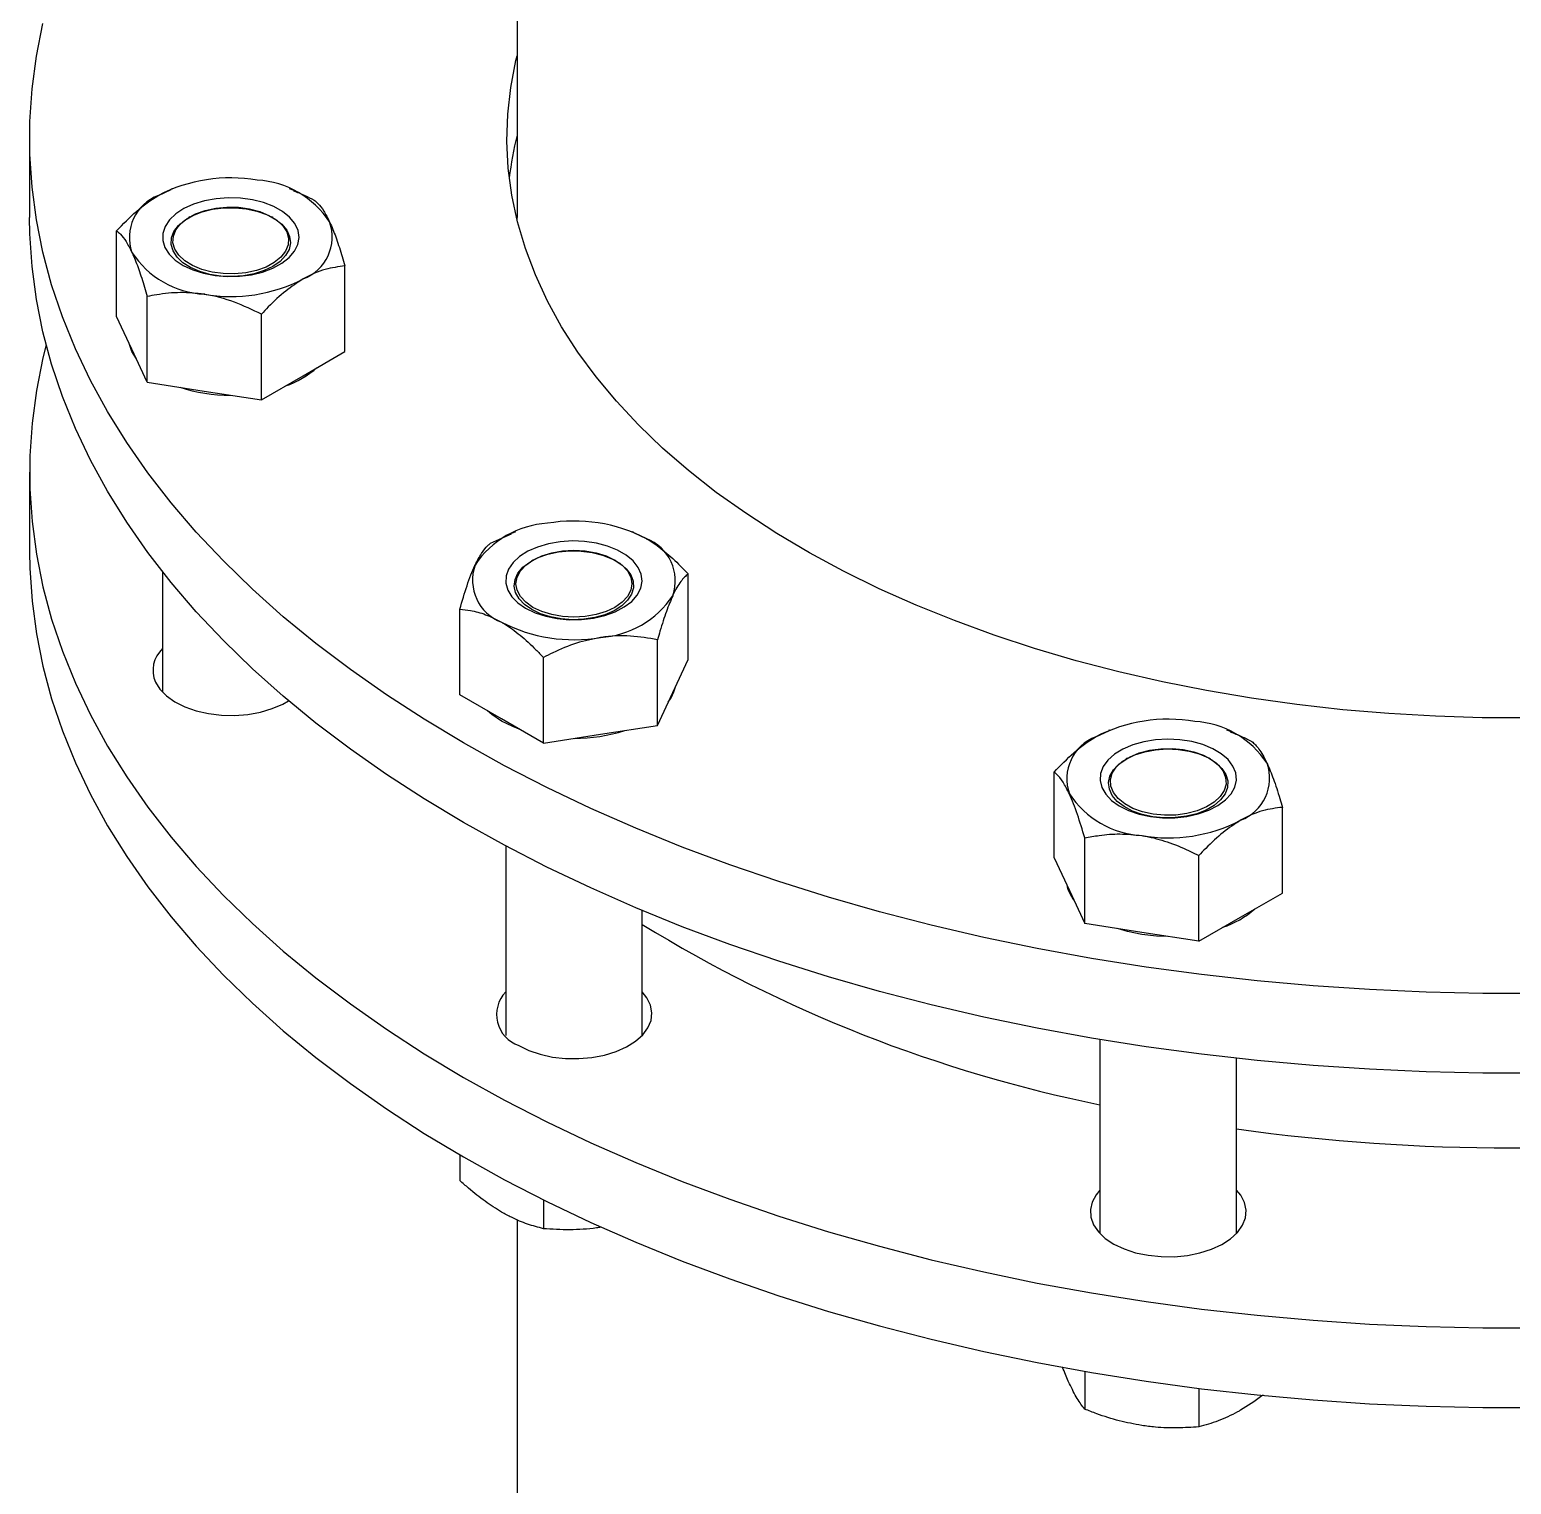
# Model space of a CAD drawing. Header units: inches. Extents: x 0.9 to 37.1, y -8.4 to 11.7.
# Drawn here: x 15.0819 to 15.1809, y 4.487 to 4.5841 of the extents above; entities that cross this region are included whole.
import ezdxf

# ---------------------------------------------------------------- set-up
doc = ezdxf.new("R2010")
doc.units = ezdxf.units.IN
doc.header["$MEASUREMENT"] = 0

msp = doc.modelspace()

# ---------------------------------------------------------------- linework, layer by layer
at = {"color": 7, "linetype": 'Continuous', "lineweight": 25}
for p, q in [((15.11448789287443, 4.654890767064582), (15.11448789287443, 4.571535559184579)), ((15.08193580954109, 4.576851580095293), (15.08193580954109, 4.571535559184579)), ((15.0905375640003, 4.573012065182526), (15.09139738691426, 4.573406816103191)), ((15.09145809106904, 4.573457318214881), (15.09138761908436, 4.573428919217982)), ((15.09953972445751, 4.573352988046395), (15.09928082960779, 4.573457318214881)), ((15.0926337648166, 4.57158029455019), (15.09254572504151, 4.571529453749103)), ((15.09819319563531, 4.571529453749103), (15.09810515586022, 4.57158029455019)), ((15.11448858527116, 4.571360498685398), (15.11448789287443, 4.571535559184579)), ((15.0877478673488, 4.564937326157738), (15.0877478673488, 4.570657364657667)), ((15.10299105332802, 4.562579452588334), (15.10299105332802, 4.568299491088262)), ((15.08979006703541, 4.560537474178318), (15.08979006703541, 4.566257512678248)), ((15.09741166002502, 4.559358537393616), (15.09741166002502, 4.565078575893544)), ((15.0887689671921, 4.562737400168028), (15.0877478673488, 4.564937326157738)), ((15.0887689671921, 4.562601310032715), (15.08859208745836, 4.563118481730093)), ((15.08979006703541, 4.560537474178318), (15.0887689671921, 4.562737400168028)), ((15.08906371721172, 4.562102370956262), (15.0887689671921, 4.562601310032715)), ((15.10020135667652, 4.560968994990975), (15.10299105332802, 4.562579452588334)), ((15.08979006703541, 4.560537474178318), (15.09360086353021, 4.559948005785967)), ((15.09741166002502, 4.559358537393616), (15.10020135667652, 4.560968994990975)), ((15.09360086353021, 4.559948005785967), (15.09741166002502, 4.559358537393616)), ((15.08193580954109, 4.554524292270292), (15.08193580954109, 4.549208271359579)), ((15.11270633665386, 4.549785556474768), (15.11412644922709, 4.550420208430494)), ((15.11437436068749, 4.550543531621967), (15.11411758477079, 4.550440055347019)), ((15.1222584518925, 4.550518807553432), (15.12219709922624, 4.550543531621967)), ((15.12226375209853, 4.550498477709007), (15.12311762629497, 4.550098278589612)), ((15.11555003443506, 4.548666507957276), (15.11546199465996, 4.54861566715619)), ((15.12110946525377, 4.54861566715619), (15.12102142547867, 4.548666507957276)), ((15.09081216867175, 4.547887965563448), (15.09081216867175, 4.539839395725951)), ((15.12590732294647, 4.542023539564824), (15.12590732294647, 4.547743578064753)), ((15.11066413696725, 4.53966566599542), (15.11066413696725, 4.545385704495349)), ((15.12386512325987, 4.537623687585404), (15.12386512325987, 4.543343726085333)), ((15.11624353027026, 4.536444750800702), (15.11624353027026, 4.542164789300632)), ((15.12488622310317, 4.539823613575114), (15.12590732294647, 4.542023539564824)), ((15.11345383361876, 4.538055208398061), (15.11066413696725, 4.53966566599542)), ((15.12386512325987, 4.537623687585404), (15.12488622310317, 4.539823613575114)), ((15.11624353027026, 4.536444750800702), (15.11345383361876, 4.538055208398061)), ((15.12005432676506, 4.537034219193053), (15.12386512325987, 4.537623687585404)), ((15.15314597691786, 4.536868997732039), (15.15400579983181, 4.537263748652704)), ((15.15406650398659, 4.537314250764394), (15.15399603200192, 4.537285851767495)), ((15.1621380879682, 4.537213970333912), (15.16188924252535, 4.537314250764394)), ((15.11624353027026, 4.536444750800702), (15.12005432676506, 4.537034219193053)), ((15.15524217773416, 4.535437227099704), (15.15515413795907, 4.535386386298616)), ((15.16080160855287, 4.535386386298616), (15.16071356877778, 4.535437227099704)), ((15.15035628026636, 4.528794258707252), (15.15035628026636, 4.53451429720718)), ((15.16559946624558, 4.526436385137848), (15.16559946624558, 4.532156423637776)), ((15.1137284382902, 4.529581713915966), (15.1137284382902, 4.516925609133038)), ((15.15239847995296, 4.524394406727832), (15.15239847995296, 4.530114445227761)), ((15.15035628026636, 4.528794258707252), (15.15137738010966, 4.526594332717542)), ((15.16002007294258, 4.52321546994313), (15.16002007294258, 4.528935508443058)), ((15.15137738010966, 4.526594332717542), (15.15239847995296, 4.524394406727832)), ((15.16280976959408, 4.524825927540489), (15.16559946624558, 4.526436385137848)), ((15.12284302162353, 4.516925609133038), (15.12284302162353, 4.52527028321585)), ((15.15620927644777, 4.523804938335481), (15.15239847995296, 4.524394406727832)), ((15.16002007294258, 4.52321546994313), (15.16280976959408, 4.524825927540489)), ((15.16002007294258, 4.52321546994313), (15.15620927644777, 4.523804938335481)), ((15.15342058158931, 4.516653878239716), (15.15342058158931, 4.503696328275465)), ((15.16253516492264, 4.503696328275465), (15.16253516492264, 4.515399858463956)), ((15.11066413696725, 4.508961346950004), (15.11066413696725, 4.507247222821633)), ((15.11624353027026, 4.505957707892747), (15.11624353027026, 4.504026307626915)), ((15.11448789287443, 4.504630965920835), (15.11448789287443, 4.471169084390291)), ((15.15239847995296, 4.494500554443488), (15.15239847995296, 4.491975963554045)), ((15.16002007294258, 4.493366240163935), (15.16002007294258, 4.490797026769341))]:
    msp.add_line(p, q, dxfattribs=at)
at = {"color": 7, "linetype": 'Continuous', "lineweight": 25, "flags": 128}
for points in [[(15.18278967799526, 4.519734631512634), (15.17899860775358, 4.519734631512634), (15.17521031947108, 4.519818458511014), (15.17143037298322, 4.519985989480094), (15.16766431588271, 4.520236978545073), (15.16391767537769, 4.520571057344891), (15.16019595017974, 4.520987735572837), (15.15650460243382, 4.521486401696154), (15.15284904970177, 4.52206632385354), (15.14923465701132, 4.522726650929258), (15.14566672898218, 4.523466413802268), (15.14215050204072, 4.524284526768541), (15.13869113673487, 4.525179789134482), (15.13529371016026, 4.526150886979115), (15.13196320850888, 4.527196395082439), (15.12870451975118, 4.528314779017139), (15.12552242646228, 4.529504397400567), (15.12242159880288, 4.5307635043037), (15.11940658766517, 4.532090251813528), (15.11648181799378, 4.533482692745124), (15.11365158229149, 4.534938783499405), (15.11092003431951, 4.536456387062398), (15.10829118300114, 4.538033276141599), (15.10576888653821, 4.539667136434832), (15.10335684674862, 4.541355570026812), (15.10105860363335, 4.54309609890841), (15.09887753018112, 4.544886168613475), (15.09681682741796, 4.546723151967869), (15.09487951970937, 4.548604352945201), (15.09306845032155, 4.550527010623623), (15.09138627724857, 4.55248830323786), (15.08983546931139, 4.55448535232054), (15.0884183025345, 4.556515226926749), (15.08713685680558, 4.558574947935581), (15.08599301282294, 4.560661492422426), (15.08498844933537, 4.562771798095518), (15.0841246406783, 4.564902767790273), (15.08340285461007, 4.567051274014807), (15.08282415045126, 4.569214163539963), (15.08238937753001, 4.571388262027099), (15.08209917393556, 4.573570378686884), (15.08195396558169, 4.575757310962207), (15.08195396558169, 4.577945849228382), (15.08209917393556, 4.580132781503705), (15.08238937753001, 4.58231489816349), (15.08282415045126, 4.584488996650627)], [(15.18206490847292, 4.538131094292082), (15.17894304299207, 4.538141579269796), (15.1758254031591, 4.53823590148947), (15.17271874108766, 4.538413856670178), (15.16962978511602, 4.538675059400627), (15.16656522523497, 4.539018943973866), (15.1635316985988, 4.539444765612482), (15.16053577515071, 4.53995160208163), (15.15758394339377, 4.540538355686378), (15.15468259633827, 4.541203755649073), (15.15183801765585, 4.541946360861567), (15.14905636807052, 4.54276456300633), (15.14634367201587, 4.543656590039712), (15.14370580458751, 4.54462051002979), (15.14114847881889, 4.545654235340512), (15.13867723330816, 4.54675552715304), (15.13629742022282, 4.547922000314539), (15.13401419370808, 4.549151128503891), (15.13183249872414, 4.550440249703135), (15.12975706033653, 4.551786571962812), (15.12779237348263, 4.553187179448701), (15.1259426932367, 4.554639038756871), (15.12421202559426, 4.556139005483359), (15.12260411879604, 4.55768383103424), (15.12112245521012, 4.559270169661369), (15.1197702437899, 4.560894585708522), (15.11855041312421, 4.56255356105226), (15.11746560509464, 4.564243502721405), (15.11651816915382, 4.565960750678612), (15.11571015723702, 4.567701585747198), (15.11504331931814, 4.569462237666048), (15.11451909961962, 4.571238893255163), (15.11413863348459, 4.573027704674157), (15.11390274491797, 4.574824797755825), (15.11381194480188, 4.576626280396721), (15.11386642978916, 4.578428250986596), (15.11406608187744, 4.580226806858406), (15.11441046866476, 4.582018052740636), (15.11448789287443, 4.582339870254448)], [(15.09096745461965, 4.569541751932795), (15.09124880699786, 4.569098941546633), (15.09166260056493, 4.568692248743297), (15.09219553565513, 4.568334744964111), (15.09283048329617, 4.568037920674699), (15.09354703574841, 4.567811316051945), (15.09432216242648, 4.567662214354879), (15.09513095012116, 4.567595407834725), (15.09594740373047, 4.567613043708008), (15.09674528176362, 4.567714555143252), (15.09749893976414, 4.567896679479403), (15.09818415454377, 4.568153563090445), (15.0987789027357, 4.568476949525754), (15.09926406864369, 4.568856444879216), (15.09962405863625, 4.569279851857924), (15.09984730233882, 4.569733561813196), (15.09992662451512, 4.570202992133761), (15.09985947568514, 4.570673054942865), (15.09964801406751, 4.571128642035054), (15.09929903621262, 4.571555110466329), (15.09882375855587, 4.571938753190408), (15.09823745691221, 4.572267239614477), (15.09755897549887, 4.572530011914587), (15.09681012126673, 4.572718624372801), (15.09601496300697, 4.572827014829524), (15.09519905776033, 4.572851699526292), (15.09438862939275, 4.572791885076638), (15.0936097257388, 4.572649493966193), (15.0928873814028, 4.572429102762404), (15.09224481312604, 4.5721377950199), (15.09170267358166, 4.571784933609215), (15.09127838758069, 4.571381859786421), (15.09098559202429, 4.570941528675836), (15.09083369760257, 4.570478092881658), (15.09082758632722, 4.570006447611627), (15.09096745461965, 4.569541751932795)], [(15.09151783110608, 4.569301108982161), (15.0913921200314, 4.569732675391566), (15.09141016039828, 4.570170177072597), (15.09157130018084, 4.5705978015746), (15.09186971536751, 4.571000093433911), (15.09229462045593, 4.571362512774571), (15.09283065826911, 4.571671960817336), (15.09345845500387, 4.571917253303681), (15.09415532045049, 4.572089524724045), (15.09489606807607, 4.572182548740448), (15.09565392533142, 4.572192963222566), (15.09640150128076, 4.572120391763879), (15.09711177658149, 4.571967457285989), (15.09775908003363, 4.571739687239393), (15.09832001640389, 4.571445313827024), (15.09877431199035, 4.571094976470987), (15.09910554736685, 4.570701337276125), (15.09930175082386, 4.570278623388557), (15.09935583105725, 4.569842112789551), (15.09926583346647, 4.569407582109468), (15.09903501079895, 4.568990736419251), (15.09867170558728, 4.568606641608222), (15.0981890486284, 4.568269179863601), (15.09760448440235, 4.567990547932086), (15.09693914058333, 4.567780816297653), (15.0962170644305, 4.567647565208017), (15.09546435365738, 4.567595610704744), (15.09470821319246, 4.567626830558946), (15.09397597192226, 4.56774009640375), (15.09329409495412, 4.567931314516412), (15.09268722709828, 4.568193573776128), (15.09217730214023, 4.568517395449943), (15.09178275009655, 4.568891075778855), (15.09151783110608, 4.569301108982161)], [(15.0991058827925, 4.570579488265457), (15.0992294073295, 4.570147574826625), (15.09920459626832, 4.569710048749135), (15.09903240308412, 4.569283723914779), (15.09871944506441, 4.568884983747855), (15.09827774901036, 4.568529151609362), (15.09772428905364, 4.56822990192883), (15.09708033435, 4.567998734703659), (15.09637063171757, 4.567844533560674), (15.09562245463049, 4.567773224363321), (15.09486455511465, 4.567787547484065), (15.09412605882341, 4.567886952493409), (15.09343534575508, 4.568067619312589), (15.09281895962552, 4.568322605017065), (15.09230058780803, 4.568642110649209), (15.09190015104083, 4.569013857786762), (15.09163303788432, 4.569423560395702), (15.09150951334732, 4.569855473834534), (15.0915343244085, 4.570292999912024), (15.0917065175927, 4.57071932474638), (15.09201947561242, 4.571118064913303), (15.09246117166646, 4.571473897051796), (15.09301463162318, 4.571773146732329), (15.09365858632682, 4.572004313957499), (15.09436828895926, 4.572158515100485), (15.09511646604633, 4.572229824297836), (15.09587436556217, 4.572215501177093), (15.09661286185342, 4.57211609616775), (15.09730357492175, 4.57193542934857), (15.0979199610513, 4.571680443644094), (15.0984383328688, 4.57136093801195), (15.098838769636, 4.570989190874397), (15.0991058827925, 4.570579488265457)], [(15.18278967799526, 4.514418610601919), (15.17899860775358, 4.514418610601919), (15.17521031947108, 4.514502437600299), (15.17143037298322, 4.514669968569379), (15.16766431588271, 4.514920957634359), (15.16391767537769, 4.515255036434176), (15.16019595017974, 4.515671714662123), (15.15650460243382, 4.516170380785439), (15.15284904970177, 4.516750302942826), (15.14923465701132, 4.517410630018543), (15.14566672898218, 4.518150392891553), (15.14215050204072, 4.518968505857827), (15.13869113673487, 4.519863768223767), (15.13529371016026, 4.5208348660684), (15.13196320850888, 4.521880374171724), (15.12870451975118, 4.522998758106423), (15.12552242646228, 4.524188376489852), (15.12242159880288, 4.525447483392985), (15.11940658766517, 4.526774230902813), (15.11648181799378, 4.528166671834408), (15.11365158229149, 4.529622762588691), (15.11092003431951, 4.531140366151684), (15.10829118300114, 4.532717255230884), (15.10576888653821, 4.534351115524117), (15.10335684674862, 4.536039549116097), (15.10105860363335, 4.537780077997695), (15.09887753018112, 4.539570147702761), (15.09681682741796, 4.541407131057154), (15.09487951970937, 4.543288332034487), (15.09306845032155, 4.545210989712908), (15.09138627724857, 4.547172282327145), (15.08983546931139, 4.549169331409827), (15.0884183025345, 4.551199206016034), (15.08713685680558, 4.553258927024866), (15.08599301282294, 4.555345471511711), (15.08498844933537, 4.557455777184803), (15.0841246406783, 4.559586746879559), (15.08340285461007, 4.561735253104094), (15.08282415045126, 4.563898142629248), (15.08238937753001, 4.566072241116385), (15.08209917393556, 4.568254357776169), (15.08195396558169, 4.570441290051493), (15.08193580954109, 4.571535559184579)], [(15.08303880426669, 4.563029925727433), (15.08282415045126, 4.562161708825625), (15.08238937753001, 4.559987610338488), (15.08209917393556, 4.557805493678703), (15.08195396558169, 4.55561856140338), (15.08195396558169, 4.553430023137206), (15.08209917393556, 4.551243090861882), (15.08238937753001, 4.549060974202097), (15.08282415045126, 4.546886875714961), (15.08340285461007, 4.544723986189807), (15.0841246406783, 4.542575479965271), (15.08498844933537, 4.540444510270517), (15.08599301282294, 4.538334204597424), (15.08713685680558, 4.53624766011058), (15.0884183025345, 4.534187939101747), (15.08983546931139, 4.532158064495539), (15.09138627724857, 4.530161015412857), (15.09306845032155, 4.528199722798622), (15.09487951970937, 4.526277065120199), (15.09681682741796, 4.524395864142867), (15.09887753018112, 4.522558880788474), (15.10105860363335, 4.520768811083408), (15.10335684674862, 4.519028282201811), (15.10576888653822, 4.517339848609831), (15.10829118300114, 4.515705988316597), (15.11092003431951, 4.514129099237397), (15.11365158229149, 4.512611495674404), (15.11648181799378, 4.511155404920122), (15.11940658766517, 4.509762963988527), (15.12242159880288, 4.508436216478699), (15.12552242646228, 4.507177109575566), (15.12870451975118, 4.505987491192138), (15.13196320850888, 4.504869107257438), (15.13529371016026, 4.503823599154114), (15.13869113673487, 4.502852501309481), (15.14215050204072, 4.50195723894354), (15.14566672898218, 4.501139125977267), (15.14923465701133, 4.500399363104257), (15.15284904970177, 4.499739036028539), (15.15650460243382, 4.499159113871153), (15.16019595017974, 4.498660447747836), (15.16391767537769, 4.49824376951989), (15.16766431588271, 4.497909690720072), (15.17143037298322, 4.497658701655093), (15.17521031947109, 4.497491170686013), (15.17899860775358, 4.497407343687633), (15.18278967799526, 4.497407343687633)], [(15.08193580954109, 4.549208271359579), (15.08195396558169, 4.548114002226492), (15.08209917393556, 4.545927069951167), (15.08238937753001, 4.543744953291384), (15.08282415045126, 4.541570854804247), (15.08340285461007, 4.539407965279092), (15.0841246406783, 4.537259459054558), (15.08498844933537, 4.535128489359802), (15.08599301282294, 4.53301818368671), (15.08713685680558, 4.530931639199865), (15.0884183025345, 4.528871918191033), (15.08983546931139, 4.526842043584825), (15.09138627724857, 4.524844994502144), (15.09306845032155, 4.522883701887907), (15.09487951970937, 4.520961044209486), (15.09681682741796, 4.519079843232153), (15.09887753018112, 4.51724285987776), (15.10105860363335, 4.515452790172694), (15.10335684674862, 4.513712261291096), (15.10576888653822, 4.512023827699116), (15.10829118300114, 4.510389967405883), (15.11092003431951, 4.508813078326683), (15.11365158229149, 4.507295474763689), (15.11648181799378, 4.505839384009407), (15.11940658766517, 4.504446943077812), (15.12242159880288, 4.503120195567984), (15.12552242646228, 4.501861088664851), (15.12870451975118, 4.500671470281422), (15.13196320850888, 4.499553086346723), (15.13529371016026, 4.498507578243399), (15.13869113673487, 4.497536480398766), (15.14215050204072, 4.496641218032826), (15.14566672898218, 4.495823105066552), (15.14923465701133, 4.495083342193542), (15.15284904970177, 4.494423015117825), (15.15650460243382, 4.493843092960438), (15.16019595017974, 4.493344426837122), (15.16391767537769, 4.492927748609175), (15.16766431588271, 4.492593669809358), (15.17143037298322, 4.492342680744378), (15.17521031947109, 4.492175149775298), (15.17899860775358, 4.492091322776918), (15.18278967799526, 4.492091322776918)], [(15.11506323811552, 4.545448579265247), (15.11569042302185, 4.545146304857125), (15.1164010232285, 4.544913537528703), (15.11717219946014, 4.544757758613436), (15.11797916547816, 4.544683974973838), (15.11879598473077, 4.544694558076793), (15.11959640397511, 4.544789167772665), (15.12035469707807, 4.544964763227985), (15.12104649187541, 4.545215700660336), (15.12164955351312, 4.545533914734173), (15.12214449909397, 4.545909177787334), (15.12251542065975, 4.546329428556523), (15.12275039648614, 4.546781159836234), (15.12284187425673, 4.547249852611452), (15.12278691380072, 4.547720442710742), (15.12258728159238, 4.548177804981107), (15.12224939397515, 4.548607239422859), (15.12178411093506, 4.548994943659701), (15.12120638705185, 4.549328456558457), (15.12053479084648, 4.549597058740144), (15.11979090797359, 4.549792117109638), (15.11899864744077, 4.549907362330448), (15.11818347315343, 4.549939090326354), (15.11737158548389, 4.54988628133346), (15.11658907916988, 4.54975063267625), (15.11586110460816, 4.54953650421418), (15.11521105950014, 4.549250778212202), (15.11465983683045, 4.548902638139121), (15.11422515334923, 4.548503273503334), (15.11392098014124, 4.548065520212834), (15.11375709358365, 4.547603448018561), (15.11373876112527, 4.547131908301036), (15.1138665719864, 4.546666056734761), (15.11413641822079, 4.546220866172382), (15.11453962674844, 4.545810645404877), (15.11506323811552, 4.545448579265247)], [(15.11546614166688, 4.545355393270687), (15.114983484708, 4.545692855015308), (15.11462017949633, 4.546076949826337), (15.11438935682881, 4.546493795516556), (15.11429935923803, 4.546928326196636), (15.11435343947141, 4.547364836795643), (15.11454964292843, 4.547787550683211), (15.11488087830493, 4.548181189878074), (15.11533517389139, 4.54853152723411), (15.11589611026165, 4.548825900646479), (15.11654341371379, 4.549053670693076), (15.11725368901452, 4.549206605170966), (15.11800126496386, 4.549279176629652), (15.11875912221921, 4.549268762147534), (15.11949986984479, 4.54917573813113), (15.12019673529141, 4.549003466710767), (15.12082453202617, 4.548758174224422), (15.12136056983935, 4.548448726181658), (15.12178547492777, 4.548086306840997), (15.12208389011444, 4.547684014981687), (15.122245029897, 4.547256390479682), (15.12226307026387, 4.546818888798652), (15.12213735918919, 4.546387322389248), (15.12187244019873, 4.545977289185941), (15.12147788815505, 4.545603608857029), (15.120967963197, 4.545279787183214), (15.12036109534116, 4.545017527923497), (15.11967921837302, 4.544826309810835), (15.11894697710282, 4.544713043966032), (15.1181908366379, 4.54468182411183), (15.11743812586477, 4.544733778615105), (15.11671604971194, 4.54486702970474), (15.11605070589293, 4.545076761339172), (15.11546614166688, 4.545355393270687)], [(15.1210209810318, 4.548666764572693), (15.12150204496237, 4.548328371161105), (15.12185950771101, 4.547942300902809), (15.12207963218476, 4.547523390261321), (15.12215395912353, 4.547087737737666), (15.12207963218476, 4.54665208521401), (15.12185950771101, 4.546233174572523), (15.12150204496237, 4.545847104314226), (15.1210209810318, 4.545508710902638), (15.12043480293636, 4.545230998606791), (15.11976603717154, 4.545024639754472), (15.11904038403062, 4.544897564600649), (15.11828572995686, 4.544854656572218), (15.11753107588311, 4.544897564600649), (15.11680542274219, 4.545024639754472), (15.11613665697736, 4.545230998606791), (15.11555047888193, 4.545508710902638), (15.11506941495136, 4.545847104314226), (15.11471195220272, 4.546233174572523), (15.11449182772897, 4.54665208521401), (15.1144175007902, 4.547087737737665), (15.11449182772897, 4.547523390261321), (15.11471195220272, 4.547942300902809), (15.11506941495136, 4.548328371161105), (15.11555047888193, 4.548666764572693), (15.11613665697737, 4.54894447686854), (15.11680542274219, 4.549150835720859), (15.11753107588311, 4.549277910874681), (15.11828572995686, 4.549320818903113), (15.11904038403062, 4.549277910874681), (15.11976603717154, 4.549150835720859), (15.12043480293636, 4.54894447686854), (15.1210209810318, 4.548666764572693)], [(15.09033859665982, 4.540516818421099), (15.09063877684014, 4.540037190409136), (15.09107505017156, 4.539593747617336), (15.09163486586467, 4.539199247087446), (15.09230211904124, 4.538865037881447), (15.09305761404222, 4.538600734589699), (15.09387961665199, 4.538413940736692), (15.09474447935205, 4.538310030041485), (15.0956273216172, 4.538291991825584), (15.09650274568284, 4.538360345015621), (15.09734556719249, 4.538513123214771), (15.09813153970584, 4.538745931272403), (15.09883805222469, 4.539052071724575), (15.0992259957919, 4.539274185254423)], [(15.11345383361876, 4.537919118262747), (15.11280179561033, 4.538354982891271), (15.11251095860009, 4.53859951856037)], [(15.11463244920918, 4.537374808100438), (15.11420885510873, 4.537542704732668), (15.11345383361876, 4.537919118262747)], [(15.15679835937855, 4.531538379540005), (15.15760332312384, 4.531457635293473), (15.15842032521856, 4.53146116325764), (15.15922310654316, 4.531548850040835), (15.15998586504531, 4.531717877317695), (15.16068408503918, 4.531962812412469), (15.16129532515966, 4.532275782909676), (15.16179993964635, 4.532646729680021), (15.16218170977444, 4.533063730189092), (15.1624283651379, 4.533513381697417), (15.1625319780304, 4.533981232035544), (15.16248921824831, 4.534452244108657), (15.16230146012623, 4.534911279201176), (15.16197473836468, 4.535343583547532), (15.1615195540699, 4.535735262530334), (15.16095053723966, 4.536073727264798), (15.16028597654307, 4.536348099215867), (15.15954723150771, 4.536549559843283), (15.15875804600687, 4.536671634036718), (15.15794378511189, 4.536710398231151), (15.15713061983791, 4.536664606513477), (15.15634468598591, 4.536535730667181), (15.15561124411655, 4.536327912868002), (15.15495386765501, 4.536047832550999), (15.15439368522165, 4.535704491728009), (15.15394870154078, 4.535308925655587), (15.15363321875406, 4.534873848152774), (15.15345737673782, 4.534413242968492), (15.15342682719915, 4.533941914332351), (15.15354255202536, 4.533475011134528), (15.15380083172531, 4.53302754002797), (15.15419336497695, 4.532613883102221), (15.15470753543857, 4.532247335631234), (15.15532681724849, 4.531939678752322), (15.15603130617978, 4.531700800810715), (15.15679835937855, 4.531538379540005)], [(15.15694583231362, 4.531530327858729), (15.1562355570129, 4.531683262336619), (15.15558825356076, 4.531911032383215), (15.15502731719049, 4.532205405795584), (15.15457302160404, 4.532555743151621), (15.15424178622753, 4.532949382346483), (15.15404558277052, 4.533372096234051), (15.15399150253713, 4.533808606833059), (15.15408150012791, 4.53424313751314), (15.15431232279544, 4.534659983203357), (15.15467562800711, 4.535044078014386), (15.15515828496599, 4.535381539759007), (15.15574284919203, 4.535660171690521), (15.15640819301105, 4.535869903324955), (15.15713026916388, 4.53600315441459), (15.15788297993701, 4.536055108917864), (15.15863912040192, 4.536023889063663), (15.15937136167212, 4.53591062321886), (15.16005323864026, 4.535719405106197), (15.16066010649611, 4.53545714584648), (15.16117003145416, 4.535133324172665), (15.16156458349784, 4.534759643843754), (15.1618295024883, 4.534349610640446), (15.16195521356298, 4.533918044231042), (15.1619371731961, 4.533480542550012), (15.16177603341354, 4.533052918048008), (15.16147761822687, 4.532650626188697), (15.16105271313846, 4.532288206848037), (15.16051667532527, 4.531978758805272), (15.15988887859052, 4.531733466318927), (15.1591920131439, 4.531561194898563), (15.15845126551832, 4.531468170882159), (15.15769340826296, 4.531457756400042), (15.15694583231362, 4.531530327858729)], [(15.15897904463512, 4.536015447649999), (15.15968874726756, 4.535861246507012), (15.1603327019712, 4.535630079281842), (15.16088616192792, 4.535330829601309), (15.16132785798196, 4.534974997462816), (15.16164081600168, 4.534576257295893), (15.16181300918588, 4.534149932461536), (15.16183782024706, 4.533712406384048), (15.16171429571006, 4.533280492945216), (15.16144718255356, 4.532870790336274), (15.16104674578636, 4.532499043198722), (15.16052837396886, 4.532179537566577), (15.1599119878393, 4.531924551862103), (15.15922127477097, 4.531743885042923), (15.15848277847973, 4.531644480033578), (15.15772487896389, 4.531630156912835), (15.15697670187682, 4.531701466110187), (15.15626699924438, 4.531855667253173), (15.15562304454074, 4.532086834478343), (15.15506958458402, 4.532386084158876), (15.15462788852998, 4.532741916297369), (15.15431493051026, 4.533140656464293), (15.15414273732606, 4.533566981298649), (15.15411792626488, 4.534004507376137), (15.15424145080188, 4.53443642081497), (15.15450856395838, 4.534846123423911), (15.15490900072558, 4.535217870561463), (15.15542737254308, 4.535537376193608), (15.15604375867264, 4.535792361898083), (15.15673447174097, 4.535973028717263), (15.15747296803221, 4.536072433726607), (15.15823086754805, 4.53608675684735), (15.15897904463512, 4.536015447649999)], [(15.15620927644777, 4.523668848200167), (15.15526708422325, 4.52385811127604), (15.15457848809104, 4.524057194836771)], [(15.15795793509038, 4.523534449213264), (15.15718916324271, 4.523560796835052), (15.15620927644777, 4.523668848200167)], [(15.11460288213818, 4.516255162028602), (15.11527826085386, 4.515926437150628), (15.11604015897995, 4.515668332044475), (15.11686665809454, 4.515488271924118), (15.11773398132291, 4.515391436791383), (15.11861717735491, 4.515380612416733), (15.11949083824874, 4.515456110197717), (15.12032983037115, 4.515615758200636), (15.12111001744632, 4.515854963643117), (15.12180895491258, 4.516166845020099), (15.12240653561159, 4.516542430072207), (15.12288556823465, 4.516970913901319), (15.12323227188536, 4.51743996980781), (15.12343667253093, 4.517936103907255), (15.12349288993694, 4.518445043324926), (15.12339930683098, 4.518952146800399), (15.12315861542861, 4.519442825889966), (15.12284302162353, 4.519836840506576)], [(15.15342058158931, 4.506607559649004), (15.15315897941896, 4.506292726166862), (15.15289433114055, 4.50580617566586), (15.15277592711323, 4.505300804109901), (15.15280717360526, 4.504791150118522), (15.15298717171199, 4.504291875509131), (15.15331074321558, 4.503817343503214), (15.15376857955302, 4.503381205522602), (15.15434750960644, 4.502996008462921), (15.15503087861228, 4.502672833742256), (15.15579902728843, 4.502420978508914), (15.15662985739606, 4.502247688179408)], [(15.15662985739606, 4.502247688179408), (15.15749946746565, 4.502157948001009), (15.1583828403988, 4.502154339635259), (15.15925456316457, 4.502236966888272), (15.16008955788613, 4.502403452724417), (15.16086380328562, 4.50264900764931), (15.16155502573255, 4.502966567494839), (15.16214334001564, 4.503346996642432), (15.1626118214041, 4.503779350838156), (15.16294699254134, 4.504251192038986), (15.163139211164, 4.504748946232652), (15.16318294749227, 4.505258293937263), (15.16307694331161, 4.505764582146721), (15.16282424816931, 4.506253245871042), (15.16253516492264, 4.506607559649004)]]:
    msp.add_lwpolyline(points, dxfattribs=at)
at = {"color": 7, "linetype": 'Continuous', "lineweight": 25}
for centre, radius, start, end in [((15.1369530908659, 4.571442506284653), 0.02314814271468214, 166.0476966063768, 173.174495378821), ((15.0953578613707, 4.563695732214257), 0.01048948648479548, 80.2289030207566, 117.3571748449995), ((15.09676445979069, 4.567806199042831), 0.006238052778568905, 33.43887886065271, 86.56649767202174), ((15.09160153889506, 4.570202578622041), 0.003004206602455274, 110.742075198945, 199.4610019121384), ((15.09913738178176, 4.57024276297889), 0.003004206602455415, 290.7420751989338, 19.46100191210567), ((15.09397446088612, 4.572639142558094), 0.006238052778562159, 213.4388788606464, 266.566497672068), ((15.09538105930613, 4.57674960938667), 0.01048948648479247, 260.2289030207373, 297.3571748449897), ((15.09686310345915, 4.566479421219481), 0.006556704031475932, 289.2310599887603, 310.7635634785426), ((15.09529921108553, 4.570537366265286), 0.0108599661405319, 252.1484863825903, 270.2654357516543), ((15.11689073050458, 4.544892412449915), 0.006238052778570377, 93.43350232796502, 146.5611211393156), ((15.11829732892458, 4.540781945621361), 0.01048948648477848, 62.64282515496888, 99.77109697927179), ((15.12205365140022, 4.547288792029127), 0.003004206602452339, 340.5389980878537, 69.2579248011263), ((15.11451780851352, 4.547328976385977), 0.003004206602453955, 160.5389980878699, 249.2579248010935), ((15.11968072940915, 4.549725355965183), 0.006238052778566074, 273.433502327956, 326.5611211393505), ((15.11827413098915, 4.55383582279374), 0.01048948648477669, 242.6428251549673, 279.7710969792743), ((15.09214100400125, 4.541301807832703), 0.001965929958249632, 132.526581513506, 203.5342212852566), ((15.12239316261741, 4.540826443669919), 0.002741377758294417, 323.3119114223478, 346.8911656887985), ((15.11834172393991, 4.547715737170629), 0.01095206645048668, 269.8113735058348, 287.774704359898), ((15.15796627428826, 4.527552664763779), 0.01048948648478698, 80.22890302074359, 117.3571748450153), ((15.15937287270826, 4.531663131592342), 0.00623805277857043, 33.43887886067316, 86.56649767202684), ((15.15420995181262, 4.534059511171553), 0.003004206602453955, 110.7420751989073, 199.4610019121337), ((15.16174579469932, 4.534099695528405), 0.003004206602456088, 290.74207519892, 19.46100191208687), ((15.15658287380369, 4.536496075107611), 0.006238052778567422, 213.4388788606625, 266.5664976720338), ((15.15798947222369, 4.540606541936178), 0.01048948648478715, 260.2289030207372, 297.3571748450074), ((15.15384542723333, 4.527585552812637), 0.002714388901860038, 192.9899026269962, 216.8070202619593), ((15.15951043940082, 4.53026892980812), 0.006480238375467697, 289.1024759614689, 310.8921475058862), ((15.17205866072553, 4.604506032006817), 0.09406657472630756, 238.4528478555541, 258.5719566840555), ((15.11530824375401, 4.518324955716839), 0.002186682629223094, 136.2585161413898, 251.1814868776639), ((15.18089414287442, 4.643238525100285), 0.1338172223906941, 262.1144674745203, 277.8855325254812)]:
    msp.add_arc(centre, radius, start, end, dxfattribs=at)
for points, knots in [([(15.0877478673488, 4.570657364657667), (15.08818149179283, 4.571103116346785), (15.08906453556698, 4.572010856349229), (15.09002925366114, 4.57271721960668), (15.09052415756017, 4.573004288772612), (15.0905375640003, 4.573012065182526)], [0, 0, 0, 0, 0.4841952181635644, 0.9860273763411921, 1, 1, 1, 1]), ([(15.09952973018103, 4.573328060373822), (15.09979448210154, 4.573228469651739), (15.10027940093867, 4.573046059578759), (15.10073981334156, 4.572807607211129), (15.10094885364142, 4.572699343067683)], [0, 0, 0, 0, 0.5459716146949171, 1, 1, 1, 1]), ([(15.10094885364142, 4.572699343067683), (15.10103530619913, 4.572623656738279), (15.10123984478182, 4.572444590034452), (15.10158069770771, 4.572011845550833), (15.10183910941977, 4.571501877160681), (15.10196995348472, 4.571243660005472)], [0, 0, 0, 0, 0.2654708005954936, 0.6280788300799406, 0.9999999999999999, 0.9999999999999999, 0.9999999999999999, 0.9999999999999999]), ([(15.10196995348472, 4.571243660005472), (15.10199324364734, 4.571192695775799), (15.10214611778187, 4.570858172027227), (15.10243149915322, 4.570121345476488), (15.1027470792992, 4.569143842567456), (15.10293064710945, 4.568508546454734), (15.10299105332802, 4.568299491088262)], [0, 0, 0, 0, 0.06625438873007881, 0.4348867160202381, 0.8140395284738097, 1, 1, 1, 1]), ([(15.0877478673488, 4.570657364657667), (15.08783431990651, 4.570581678328263), (15.0880388584892, 4.570402611624436), (15.08837971141509, 4.569969867140817), (15.08863812312716, 4.569459898750665), (15.0887689671921, 4.569201681595457)], [0, 0, 0, 0, 0.2654708005954928, 0.6280788300799415, 1, 1, 1, 1]), ([(15.0887689671921, 4.569201681595457), (15.08879225735472, 4.569150717365783), (15.08894513148925, 4.568816193617212), (15.0892305128606, 4.568079367066472), (15.08954609300659, 4.56710186415744), (15.08972966081683, 4.566466568044719), (15.08979006703541, 4.566257512678248)], [0, 0, 0, 0, 0.06625438873008031, 0.434886716020239, 0.8140395284738238, 1, 1, 1, 1]), ([(15.10299105332802, 4.568299491088262), (15.10255742888399, 4.568244590650977), (15.10167438510985, 4.568132790013327), (15.10070966701569, 4.567725313468022), (15.10021476311665, 4.567440978754793), (15.10020135667652, 4.567433276418403)], [0, 0, 0, 0, 0.4841952181635671, 0.9860273763411894, 1, 1, 1, 1]), ([(15.10020135667652, 4.567433276418403), (15.09981110385256, 4.567179702133272), (15.0990164958214, 4.566663390268019), (15.09809200112334, 4.565796063992763), (15.09756528587032, 4.56524058979511), (15.09741166002502, 4.565078575893544)], [0, 0, 0, 0, 0.4060446745436588, 0.826762395014672, 1, 1, 1, 1]), ([(15.09360086353021, 4.566412287213397), (15.09306776825878, 4.566466462277833), (15.09198231350217, 4.566576770105597), (15.09071943025895, 4.566438490808446), (15.08999992384276, 4.566298378823627), (15.08979006703541, 4.566257512678248)], [0, 0, 0, 0, 0.4060446745436612, 0.8267623950146952, 1, 1, 1, 1]), ([(15.09741166002502, 4.565078575893546), (15.09681931801876, 4.565365627217821), (15.09561305779063, 4.56595018578745), (15.09429522836652, 4.566303475975308), (15.09361917706801, 4.56640941736945), (15.09360086353021, 4.566412287213397)], [0, 0, 0, 0, 0.4841952181635631, 0.9860273763411909, 1, 1, 1, 1]), ([(15.11168523681055, 4.54832987341256), (15.11182807925803, 4.548609336636876), (15.11211892598348, 4.549178361916952), (15.11245731452863, 4.54957378204888), (15.1126501056918, 4.5497377363074), (15.11270633665386, 4.549785556474768)], [0, 0, 0, 0, 0.4060446745436569, 0.8267623950146845, 1, 1, 1, 1]), ([(15.12311762629497, 4.550098278589612), (15.12318125620256, 4.55006075948463), (15.12359891610526, 4.549814488095418), (15.12437859251132, 4.549242408703617), (15.12524077350401, 4.548447086335041), (15.12574229008824, 4.547917761663509), (15.12590732294647, 4.547743578064753)], [0, 0, 0, 0, 0.06625438873007906, 0.4348867160202395, 0.8140395284738264, 1, 1, 1, 1]), ([(15.11066413696725, 4.545385704495349), (15.11082285452947, 4.545923081882826), (15.11114607098346, 4.547017410772502), (15.11149918231342, 4.547927620861744), (15.11168032971289, 4.548319264195461), (15.11168523681055, 4.54832987341256)], [0, 0, 0, 0, 0.4841952181635635, 0.9860273763411913, 0.9999999999999999, 0.9999999999999999, 0.9999999999999999, 0.9999999999999999]), ([(15.12590732294647, 4.547743578064753), (15.12574860538426, 4.547597051929107), (15.12542538893027, 4.547298662404226), (15.12507227760031, 4.546687339027134), (15.12489113020084, 4.546298430146115), (15.12488622310317, 4.546287895002544)], [0, 0, 0, 0, 0.4841952181635563, 0.98602737634119, 1, 1, 1, 1]), ([(15.12488622310317, 4.546287895002544), (15.1247433806557, 4.545951859527723), (15.12445253393025, 4.545267645421766), (15.1241141453851, 4.544204971597482), (15.12392135422193, 4.543538201430333), (15.12386512325987, 4.543343726085333)], [0, 0, 0, 0, 0.4060446745436626, 0.8267623950146907, 1, 1, 1, 1]), ([(15.11066413696725, 4.545385704495349), (15.11090032974735, 4.545359926165188), (15.11145913954739, 4.545298937071798), (15.11239036705881, 4.545062962793921), (15.11309636098545, 4.544702172309804), (15.11345383361876, 4.544519489825491)], [0, 0, 0, 0, 0.2654708005954932, 0.6280788300799407, 1, 1, 1, 1]), ([(15.11345383361876, 4.544519489825491), (15.11351746352634, 4.544481970720508), (15.11393512342904, 4.544235699331296), (15.11471479983511, 4.543663619939495), (15.1155769808278, 4.542868297570919), (15.11607849741203, 4.542338972899388), (15.11624353027026, 4.542164789300632)], [0, 0, 0, 0, 0.0662543887300788, 0.4348867160202368, 0.8140395284738082, 1, 1, 1, 1]), ([(15.12005432676506, 4.543498500620482), (15.11952123149363, 4.543387753305542), (15.11843577673702, 4.543162256651896), (15.11717289349381, 4.54263328225669), (15.11645338707762, 4.542270578332881), (15.11624353027026, 4.542164789300632)], [0, 0, 0, 0, 0.4060446745436631, 0.8267623950146794, 1, 1, 1, 1]), ([(15.12386512325987, 4.543343726085333), (15.12327278125362, 4.543447526012887), (15.12206652102548, 4.543658906808052), (15.12074869160137, 4.543604503332348), (15.12007264030286, 4.543501296390903), (15.12005432676506, 4.543498500620482)], [0, 0, 0, 0, 0.4841952181635562, 0.9860273763411894, 1, 1, 1, 1]), ([(15.15035628026636, 4.53451429720718), (15.15078990471039, 4.534960048896297), (15.15167294848453, 4.535867788898742), (15.1526376665787, 4.5365741521562), (15.15313257047773, 4.536861221322125), (15.15314597691786, 4.536868997732039)], [0, 0, 0, 0, 0.4841952181635644, 0.9860273763411893, 1, 1, 1, 1]), ([(15.16211913148723, 4.537198237237602), (15.16237419224352, 4.537100872523754), (15.16286521214911, 4.536913434780296), (15.16333264307261, 4.536672200514517), (15.16355726655898, 4.536556275617197)], [0, 0, 0, 0, 0.5194509496971034, 0.9999999999999999, 0.9999999999999999, 0.9999999999999999, 0.9999999999999999]), ([(15.16355726655898, 4.536556275617197), (15.1637159841212, 4.53640974948155), (15.16403920057519, 4.536111359956668), (15.16439231190514, 4.535500036579581), (15.16457345930462, 4.535111127698559), (15.16457836640228, 4.535100592554986)], [0, 0, 0, 0, 0.4841952181635677, 0.9860273763411908, 0.9999999999999999, 0.9999999999999999, 0.9999999999999999, 0.9999999999999999]), ([(15.15137738010966, 4.53305861414497), (15.15123453766219, 4.533338077369288), (15.15094369093674, 4.533907102649364), (15.15060530239159, 4.534302522781291), (15.15041251122842, 4.53446647703981), (15.15035628026636, 4.53451429720718)], [0, 0, 0, 0, 0.4060446745436629, 0.8267623950146841, 1, 1, 1, 1]), ([(15.16457836640228, 4.535100592554986), (15.16472120884975, 4.534764557080166), (15.1650120555752, 4.534080342974208), (15.16535044412036, 4.533017669149924), (15.16554323528353, 4.532350898982775), (15.16559946624558, 4.532156423637776)], [0, 0, 0, 0, 0.4060446745436623, 0.8267623950146918, 1, 1, 1, 1]), ([(15.15239847995296, 4.530114445227761), (15.15223976239075, 4.530651822615237), (15.15191654593676, 4.53174615150491), (15.1515634346068, 4.532656361594162), (15.15138228720733, 4.533048004927873), (15.15137738010966, 4.53305861414497)], [0, 0, 0, 0, 0.484195218163563, 0.9860273763411905, 1, 1, 1, 1]), ([(15.16559946624558, 4.532156423637776), (15.16516584180155, 4.53210152320049), (15.1642827980274, 4.53198972256284), (15.16331807993324, 4.531582246017533), (15.16282317603421, 4.531297911304307), (15.16280976959408, 4.531290208967917)], [0, 0, 0, 0, 0.4841952181635686, 0.9860273763411923, 1, 1, 1, 1]), ([(15.15239847995296, 4.530114445227761), (15.15272112529077, 4.530175110087989), (15.1534844736735, 4.530318637415116), (15.15475655411081, 4.530423479130998), (15.15572095974952, 4.530321072359503), (15.15620927644777, 4.53026921976291)], [0, 0, 0, 0, 0.2654708005954933, 0.6280788300799419, 1, 1, 1, 1]), ([(15.16280976959408, 4.531290208967917), (15.16241951677011, 4.531036634682786), (15.16162490873896, 4.530520322817532), (15.1607004140409, 4.529652996542277), (15.16017369878788, 4.529097522344623), (15.16002007294258, 4.528935508443058)], [0, 0, 0, 0, 0.4060446745436635, 0.8267623950146814, 0.9999999999999999, 0.9999999999999999, 0.9999999999999999, 0.9999999999999999]), ([(15.15620927644777, 4.53026921976291), (15.15629619651797, 4.530254988297006), (15.1568667305552, 4.530161574478094), (15.15793178833262, 4.529874845535979), (15.1591095494713, 4.529395069119619), (15.15979463386577, 4.529049292368381), (15.16002007294258, 4.528935508443058)], [0, 0, 0, 0, 0.06625438873007948, 0.4348867160202369, 0.8140395284738077, 1, 1, 1, 1]), ([(15.11345383361876, 4.505138406918917), (15.11308615444445, 4.505367366271441), (15.11234529873645, 4.505828708264873), (15.1114156358456, 4.506575662211155), (15.11086004038551, 4.507072157997254), (15.11066413696725, 4.507247222821633)], [0, 0, 0, 0, 0.3894480145147187, 0.7847188654868485, 1, 1, 1, 1]), ([(15.11624353027026, 4.504026307626915), (15.11589617454584, 4.504120674054756), (15.11519818004057, 4.504310298821204), (15.11426042517676, 4.504695607356111), (15.11367583003378, 4.505016536172141), (15.11345383361876, 4.505138406918917)], [0, 0, 0, 0, 0.3805934879738681, 0.7647841813874853, 1, 1, 1, 1]), ([(15.12005432676506, 4.50411741771391), (15.11996397838332, 4.504104037594426), (15.11927992225646, 4.504002732484874), (15.11799018931378, 4.503912079877071), (15.11682929572335, 4.503987999824432), (15.11624353027026, 4.504026307626915)], [0, 0, 0, 0, 0.07010571820324436, 0.5307925293049167, 1, 1, 1, 1]), ([(15.15137738010966, 4.493677531238398), (15.15135316132202, 4.493730089951514), (15.15120065071335, 4.494061062808091), (15.15104923392521, 4.494452126196126), (15.15092186222527, 4.494781088454075)], [0, 0, 0, 0, 0.1588006752553178, 1, 1, 1, 1]), ([(15.15239847995296, 4.491975963554045), (15.15223264884941, 4.492193951049027), (15.15189794617879, 4.492633922774284), (15.15155194981811, 4.493327561395725), (15.15137738010966, 4.493677531238398)], [0, 0, 0, 0, 0.495457963477006, 1, 1, 1, 1]), ([(15.1642997678116, 4.492923807190373), (15.16427742837105, 4.492904912568135), (15.163791390705, 4.49249382357637), (15.16328903543134, 4.492194598267442), (15.16280976959408, 4.491909126061345)], [0, 0, 0, 0, 0.04596236487996493, 1, 1, 1, 1]), ([(15.15620927644777, 4.490888136856337), (15.15570701735523, 4.490982530872636), (15.15469498963756, 4.491172730238454), (15.1534250465117, 4.491579440819802), (15.15266608899899, 4.491872596587982), (15.15239847995296, 4.491975963554045)], [0, 0, 0, 0, 0.3894480145147213, 0.7847188654868469, 1, 1, 1, 1]), ([(15.16280976959408, 4.491909126061345), (15.16274362998826, 4.491871539789007), (15.16224286614817, 4.491586962252785), (15.16129871610593, 4.491150764189166), (15.16044888301556, 4.490915657340528), (15.16002007294258, 4.490797026769342)], [0, 0, 0, 0, 0.07010571820324375, 0.530792529304916, 1, 1, 1, 1]), ([(15.16002007294258, 4.490797026769341), (15.15954557619887, 4.490764265953892), (15.15859209797297, 4.490698434681901), (15.15731110100648, 4.490740538305129), (15.15651252919024, 4.490847513632716), (15.15620927644777, 4.490888136856337)], [0, 0, 0, 0, 0.3805934879738682, 0.7647841813874847, 1, 1, 1, 1])]:
    msp.add_open_spline(points, degree=3, knots=knots, dxfattribs=at)

doc.saveas('drawing.dxf')
